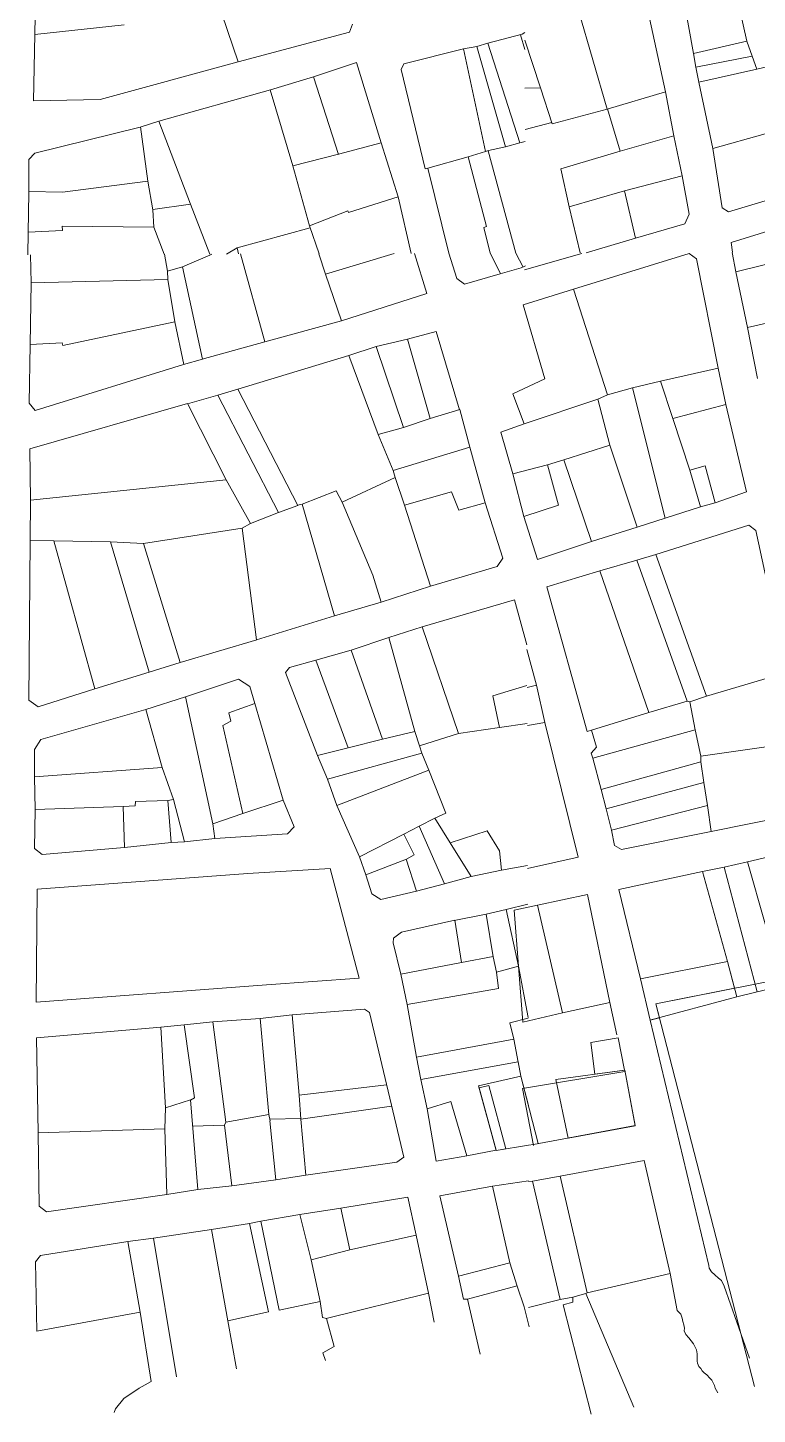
# Model space of a CAD drawing. Header units: millimetres. Extents: x 1956 to 626854, y 2654 to 1330329.
# Drawn here: x 625031 to 625245.2, y 1329413.3 to 1329820.5 of the extents above; entities that cross this region are included whole.
import ezdxf

# ---------------------------------------------------------------- set-up
doc = ezdxf.new("R2010")
doc.units = ezdxf.units.MM
for name, color, linetype in [('-2', 1, 'Continuous'), ('2', 7, 'Continuous'), ('CVL_CUADCON_LIN', 8, 'Continuous'), ('CVL_CUADCON_TIT', 1, 'Continuous')]:
    doc.layers.add(name, color=color, linetype=linetype)

msp = doc.modelspace()

# ---------------------------------------------------------------- linework, layer by layer
at = {"layer": '-2', "color": 1, "lineweight": 0}
for p, q in [((625176.48, 1329750.19), (625174.35, 1329754.33)), ((625169.7, 1329748.24), (625175.86, 1329749.95)), ((625175.86, 1329749.95), (625177.16, 1329750.54)), ((625169.57, 1329615.02), (625177.62, 1329616.21)), ((625170.09, 1329573.14), (625177.76, 1329574.53)), ((625177.8, 1329563.09), (625171.46, 1329561.52)), ((625175.13, 1329544.92), (625171.46, 1329561.52)), ((625175.13, 1329544.92), (625177.92, 1329529.88)), ((625177.92, 1329529.63), (625172.6, 1329528.24)), ((625172.6, 1329528.24), (625173.77, 1329523.49)), ((625173.77, 1329523.49), (625174.99, 1329516.7)), ((625174.99, 1329516.8), (625175.79, 1329512.6)), ((625175.79, 1329512.65), (625180.87, 1329492.81)), ((625172.57, 1329457.77), (625174.76, 1329451)), ((625174.76, 1329451), (625176.77, 1329444.85)), ((625176.77, 1329444.85), (625178.23, 1329439.03))]:
    msp.add_line(p, q, dxfattribs=at)
at = {"layer": '2', "color": 1, "lineweight": 0}
for p, q in [((625083.77, 1329836.92), (625092.76, 1329810.44)), ((625237.73, 1329836.57), (625242.19, 1329816.55)), ((625033.06, 1329818.54), (625033.27, 1329831.44)), ((625212.16, 1329829.7), (625218.28, 1329801.71)), ((625226.46, 1329812.93), (625223.12, 1329831.98)), ((625192.68, 1329825.6), (625201.19, 1329796.61)), ((625059.3, 1329821.33), (625033.06, 1329818.54)), ((625126.4, 1329821.52), (625125.48, 1329819.19)), ((625032.63, 1329799.05), (625033.06, 1329818.54)), ((625125.48, 1329819.19), (625092.76, 1329810.44)), ((625166.08, 1329815.93), (625176.21, 1329818.58)), ((625175.7, 1329818.44), (625176.95, 1329814.06)), ((625176.21, 1329818.58), (625176.93, 1329819.08)), ((625141.46, 1329809.89), (625158.91, 1329814.28)), ((625158.91, 1329814.28), (625162.88, 1329814.98)), ((625158.91, 1329814.28), (625165.45, 1329784.11)), ((625162.88, 1329814.98), (625166.08, 1329815.93)), ((625162.88, 1329814.98), (625171.25, 1329785.5)), ((625166.08, 1329815.93), (625175.47, 1329786.71)), ((625176.94, 1329816.8), (625181.61, 1329802.83)), ((625242.19, 1329816.55), (625226.46, 1329812.93)), ((625242.19, 1329816.55), (625243.68, 1329812.19)), ((625092.76, 1329810.44), (625052.25, 1329799.43)), ((625114.9, 1329806.08), (625127.48, 1329810.25)), ((625127.48, 1329810.25), (625134.75, 1329786.72)), ((625140.64, 1329808.21), (625141.46, 1329809.89)), ((625227.14, 1329808.92), (625226.46, 1329812.93)), ((625227.14, 1329808.92), (625243.68, 1329812.19)), ((625243.68, 1329812.19), (625245.12, 1329808.33)), ((625252.23, 1329809.98), (625245.12, 1329808.33)), ((625102.28, 1329802.28), (625114.9, 1329806.08)), ((625122.28, 1329783.26), (625114.9, 1329806.08)), ((625140.64, 1329808.21), (625147.68, 1329779.05)), ((625228.02, 1329804.5), (625227.14, 1329808.92)), ((625245.12, 1329808.33), (625228.02, 1329804.5)), ((625069.51, 1329793.02), (625102.28, 1329802.28)), ((625102.15, 1329802.24), (625108.8, 1329779.92)), ((625181.6, 1329802.85), (625176.99, 1329802.76)), ((625181.61, 1329802.83), (625185.01, 1329792.32)), ((625201.19, 1329796.61), (625218.28, 1329801.71)), ((625218.28, 1329801.71), (625220.73, 1329788.71)), ((625232.13, 1329784.99), (625228.02, 1329804.5)), ((625052.25, 1329799.43), (625032.63, 1329799.05)), ((625063.96, 1329791.32), (625069.51, 1329793.02)), ((625069.51, 1329793.02), (625078.76, 1329768.67)), ((625184.89, 1329792.69), (625177.03, 1329790.61)), ((625185.01, 1329792.32), (625201.19, 1329796.61)), ((625201.28, 1329796.64), (625204.98, 1329784.22)), ((625033.02, 1329783.67), (625063.96, 1329791.32)), ((625064.08, 1329791.35), (625066.23, 1329775.47)), ((625204.98, 1329784.22), (625220.73, 1329788.71)), ((625220.73, 1329788.71), (625223.17, 1329777.02)), ((625247.55, 1329789.38), (625232.13, 1329784.99)), ((625122.28, 1329783.32), (625134.75, 1329786.72)), ((625134.75, 1329786.72), (625139.72, 1329770.81)), ((625166.31, 1329784.41), (625171.25, 1329785.5)), ((625171.25, 1329785.5), (625175.47, 1329786.71)), ((625175.47, 1329786.71), (625177.04, 1329787.1)), ((625234.95, 1329767.57), (625232.13, 1329784.99)), ((625031.34, 1329781.8), (625031.3, 1329772.06)), ((625031.34, 1329781.8), (625033.02, 1329783.67)), ((625108.8, 1329779.92), (625122.28, 1329783.32)), ((625148.51, 1329779.22), (625160.36, 1329782.6)), ((625160.36, 1329782.6), (625165.45, 1329784.11)), ((625160.36, 1329782.6), (625165.66, 1329762.13)), ((625165.45, 1329784.11), (625166.31, 1329784.41)), ((625166.18, 1329784.36), (625174.32, 1329754.33)), ((625204.98, 1329784.22), (625187.51, 1329779.07)), ((625108.8, 1329779.92), (625113.71, 1329762.29)), ((625147.68, 1329779.05), (625148.51, 1329779.22)), ((625148.51, 1329779.22), (625154.6, 1329754.27)), ((625187.51, 1329779.07), (625189.94, 1329767.94)), ((625206.28, 1329772.63), (625223.17, 1329777.02)), ((625223.17, 1329777.02), (625225.25, 1329765.7)), ((625041.21, 1329772.22), (625031.3, 1329772.41)), ((625066.28, 1329775.42), (625041.21, 1329772.22)), ((625066.23, 1329775.47), (625067.72, 1329767.04)), ((625189.94, 1329767.94), (625206.28, 1329772.63)), ((625206.28, 1329772.63), (625209.49, 1329758.67)), ((625031.3, 1329772.06), (625031.1, 1329760.38)), ((625031.3, 1329772.06), (625031.3, 1329772.06)), ((625078.76, 1329768.67), (625067.72, 1329767.08)), ((625078.76, 1329768.67), (625084.45, 1329754.03)), ((625125.21, 1329766.25), (625139.72, 1329770.81)), ((625139.72, 1329770.81), (625143.63, 1329754.23)), ((625251.44, 1329770.84), (625236.78, 1329766.4)), ((625067.72, 1329767.04), (625067.96, 1329761.96)), ((625113.71, 1329762.29), (625125.01, 1329766.76)), ((625125.01, 1329766.76), (625125.21, 1329766.25)), ((625189.94, 1329767.94), (625193.26, 1329754.39)), ((625225.25, 1329765.7), (625224, 1329762.89)), ((625236.78, 1329766.4), (625234.95, 1329767.57)), ((625031.1, 1329760.38), (625030.97, 1329753.85)), ((625041.22, 1329760.95), (625031.1, 1329760.44)), ((625031.1, 1329760.38), (625031.1, 1329760.38)), ((625067.96, 1329761.96), (625041.12, 1329762.27)), ((625041.12, 1329762.27), (625041.22, 1329760.95)), ((625067.96, 1329761.96), (625071.03, 1329753.98)), ((625113.89, 1329761.76), (625092.49, 1329755.87)), ((625113.71, 1329762.29), (625116.52, 1329754.14)), ((625165.66, 1329762.13), (625164.9, 1329761.83)), ((625164.9, 1329761.83), (625166.8, 1329754.31)), ((625224, 1329762.89), (625209.49, 1329758.67)), ((625237.58, 1329757.46), (625258.63, 1329763.9)), ((625209.49, 1329758.67), (625194.98, 1329754.4)), ((625237.95, 1329754.55), (625237.58, 1329757.46)), ((625031.74, 1329753.85), (625031.99, 1329745.54)), ((625071.12, 1329753.98), (625072.01, 1329749.04)), ((625076.4, 1329750.26), (625084.41, 1329753.69)), ((625084.41, 1329753.69), (625085.06, 1329754.03)), ((625092.49, 1329755.87), (625089.33, 1329754.04)), ((625092.53, 1329755.88), (625092.83, 1329754.06)), ((625100.61, 1329728.24), (625093.48, 1329754.06)), ((625116.44, 1329754.14), (625118.47, 1329748.16)), ((625118.47, 1329748.16), (625138.62, 1329754.21)), ((625148.17, 1329742.44), (625144.54, 1329754.23)), ((625154.62, 1329754.27), (625157.02, 1329746.86)), ((625169.86, 1329748.29), (625166.82, 1329754.31)), ((625176.48, 1329750.2), (625174.35, 1329754.33)), ((625176.9, 1329749.36), (625193.72, 1329754.16)), ((625225.19, 1329754.16), (625191.28, 1329743.74)), ((625227.4, 1329752.65), (625225.19, 1329754.16)), ((625233.78, 1329720.56), (625227.4, 1329752.65)), ((625237.81, 1329754.48), (625238.97, 1329748.81)), ((625262.98, 1329754.7), (625238.97, 1329748.81)), ((625072.01, 1329749.04), (625076.4, 1329750.26)), ((625072.01, 1329749.04), (625072.16, 1329746.6)), ((625076.4, 1329750.26), (625082.28, 1329723.16)), ((625118.47, 1329748.16), (625123.14, 1329734.47)), ((625159.29, 1329745.23), (625169.7, 1329748.25)), ((625169.7, 1329748.25), (625175.86, 1329749.96)), ((625175.86, 1329749.96), (625177.16, 1329750.55)), ((625238.97, 1329748.81), (625242.35, 1329732.49)), ((625031.99, 1329745.54), (625031.67, 1329727.52)), ((625031.99, 1329745.54), (625072.16, 1329746.6)), ((625072.16, 1329746.6), (625074.16, 1329734.18)), ((625157.02, 1329746.86), (625159.29, 1329745.23)), ((625123.14, 1329734.47), (625148.17, 1329742.44)), ((625191.28, 1329743.74), (625176.45, 1329739.15)), ((625201.24, 1329712.65), (625191.28, 1329743.74)), ((625176.45, 1329739.15), (625182.83, 1329717.38)), ((625242.35, 1329732.49), (625272.48, 1329739.37)), ((625041.33, 1329727.22), (625074.16, 1329734.18)), ((625074.16, 1329734.18), (625076.84, 1329721.65)), ((625100.61, 1329728.24), (625123.14, 1329734.47)), ((625242.35, 1329732.49), (625245.26, 1329717.54)), ((625031.67, 1329727.52), (625041.06, 1329727.92)), ((625041.06, 1329727.92), (625041.33, 1329727.22)), ((625082.22, 1329723.16), (625100.61, 1329728.24)), ((625142.52, 1329729.04), (625133.32, 1329726.91)), ((625150.96, 1329731.26), (625142.52, 1329729.04)), ((625142.52, 1329729.04), (625149.17, 1329705.73)), ((625157.81, 1329708.31), (625150.96, 1329731.26)), ((625031.67, 1329727.52), (625031.43, 1329710.22)), ((625125.24, 1329724.29), (625092.63, 1329714.38)), ((625133.32, 1329726.91), (625125.24, 1329724.29)), ((625133.88, 1329701.02), (625125.24, 1329724.29)), ((625133.32, 1329726.91), (625141.3, 1329703.12)), ((625033.11, 1329708.11), (625076.72, 1329721.62)), ((625076.72, 1329721.62), (625082.28, 1329723.16)), ((625216.77, 1329716.67), (625233.78, 1329720.56)), ((625236.01, 1329709.89), (625233.78, 1329720.56)), ((625182.83, 1329717.38), (625173.44, 1329712.98)), ((625208.55, 1329714.74), (625216.77, 1329716.67)), ((625220.42, 1329705.72), (625216.77, 1329716.67)), ((625086.77, 1329712.58), (625077.88, 1329710.1)), ((625092.63, 1329714.38), (625086.77, 1329712.58)), ((625086.77, 1329712.58), (625104.65, 1329678.16)), ((625092.63, 1329714.38), (625110.34, 1329680.22)), ((625173.44, 1329712.98), (625176.72, 1329704.18)), ((625176.72, 1329704.18), (625198.42, 1329711.43)), ((625198.42, 1329711.43), (625201.24, 1329712.65)), ((625201.91, 1329697.95), (625198.42, 1329711.43)), ((625201.24, 1329712.65), (625208.55, 1329714.74)), ((625218.21, 1329676.49), (625208.55, 1329714.74)), ((625031.43, 1329710.22), (625033.11, 1329708.11)), ((625077.93, 1329710.15), (625031.62, 1329696.79)), ((625077.93, 1329710.15), (625089.3, 1329687.7)), ((625149.17, 1329705.73), (625157.86, 1329708.36)), ((625160.79, 1329697.28), (625157.86, 1329708.36)), ((625220.42, 1329705.72), (625236.01, 1329709.89)), ((625242.11, 1329684.26), (625236.01, 1329709.89)), ((625133.88, 1329701.02), (625141.3, 1329703.12)), ((625141.3, 1329703.12), (625149.17, 1329705.73)), ((625176.72, 1329704.18), (625169.91, 1329701.77)), ((625225.4, 1329690.53), (625220.42, 1329705.72)), ((625138.33, 1329690.49), (625133.88, 1329701.02)), ((625169.91, 1329701.77), (625173.43, 1329689.45)), ((625031.62, 1329696.79), (625031.8, 1329681.78)), ((625138.33, 1329690.49), (625160.79, 1329697.28)), ((625165.36, 1329680.95), (625160.79, 1329697.28)), ((625188.4, 1329693.63), (625201.91, 1329697.95)), ((625201.91, 1329697.95), (625209.92, 1329673.85)), ((625173.43, 1329689.45), (625183.6, 1329692.15)), ((625183.6, 1329692.15), (625188.4, 1329693.63)), ((625186.87, 1329680.3), (625183.6, 1329692.15)), ((625196.52, 1329669.64), (625188.4, 1329693.63)), ((625225.4, 1329690.53), (625229.96, 1329691.86)), ((625229.96, 1329691.86), (625232.84, 1329681.03)), ((625089.3, 1329687.7), (625031.8, 1329681.78)), ((625089.3, 1329687.7), (625096.38, 1329674.93)), ((625123.28, 1329681.21), (625138.88, 1329688.46)), ((625138.88, 1329688.46), (625138.33, 1329690.49)), ((625138.88, 1329688.46), (625141.59, 1329680.33)), ((625173.43, 1329689.45), (625176.64, 1329676.99)), ((625228.55, 1329679.8), (625225.4, 1329690.53)), ((625111.61, 1329680.6), (625121.53, 1329684.48)), ((625121.53, 1329684.48), (625123.28, 1329681.21)), ((625141.59, 1329680.33), (625155.38, 1329684.19)), ((625155.38, 1329684.19), (625157.58, 1329678.79)), ((625232.84, 1329681.03), (625242.11, 1329684.26)), ((625031.8, 1329681.78), (625031.7, 1329669.93)), ((625104.65, 1329678.16), (625110.34, 1329680.22)), ((625110.29, 1329680.27), (625111.61, 1329680.6)), ((625111.61, 1329680.6), (625121.11, 1329647.79)), ((625123.28, 1329681.21), (625132.34, 1329659.73)), ((625141.59, 1329680.33), (625149.23, 1329656.48)), ((625157.58, 1329678.79), (625165.36, 1329681)), ((625170.49, 1329664.72), (625165.36, 1329681)), ((625176.64, 1329676.99), (625186.87, 1329680.3)), ((625218.21, 1329676.49), (625228.55, 1329679.8)), ((625228.55, 1329679.8), (625232.84, 1329681.03)), ((625096.38, 1329674.93), (625093.92, 1329673.56)), ((625104.65, 1329678.16), (625096.38, 1329674.93)), ((625176.64, 1329676.99), (625180.66, 1329664.36)), ((625209.92, 1329673.85), (625218.21, 1329676.49)), ((625093.92, 1329673.56), (625065, 1329669.01)), ((625093.92, 1329673.56), (625098.19, 1329640.73)), ((625196.52, 1329669.64), (625209.92, 1329673.85)), ((625242.78, 1329674.44), (625215.41, 1329665.82)), ((625244.78, 1329672.82), (625242.78, 1329674.44)), ((625253.77, 1329631.18), (625244.78, 1329672.82)), ((625031.7, 1329669.93), (625031.3, 1329623.01)), ((625038.66, 1329669.82), (625031.7, 1329669.93)), ((625055.29, 1329669.52), (625038.66, 1329669.82)), ((625038.66, 1329669.82), (625050.64, 1329626.38)), ((625065, 1329669.01), (625055.29, 1329669.52)), ((625055.29, 1329669.52), (625066.59, 1329631.25)), ((625065, 1329669.01), (625075.77, 1329634.09)), ((625180.66, 1329664.36), (625196.52, 1329669.64)), ((625168.82, 1329662.3), (625170.49, 1329664.72)), ((625209.83, 1329664.15), (625198.99, 1329661)), ((625215.41, 1329665.82), (625209.83, 1329664.15)), ((625224.62, 1329622.75), (625209.83, 1329664.15)), ((625230.29, 1329624.21), (625215.41, 1329665.82)), ((625132.34, 1329659.73), (625134.8, 1329651.8)), ((625149.23, 1329656.48), (625168.82, 1329662.3)), ((625198.99, 1329661), (625183.44, 1329656.27)), ((625213.37, 1329619.46), (625198.99, 1329661)), ((625134.8, 1329651.8), (625149.23, 1329656.48)), ((625183.44, 1329656.27), (625195.26, 1329613.86)), ((625121.11, 1329647.79), (625134.8, 1329651.8)), ((625173.94, 1329652.49), (625146.8, 1329644.53)), ((625177.54, 1329639.25), (625173.94, 1329652.49)), ((625098.19, 1329640.73), (625121.11, 1329647.79)), ((625146.8, 1329644.53), (625137.06, 1329641.42)), ((625146.8, 1329644.53), (625157.51, 1329613.24)), ((625075.77, 1329634.09), (625098.24, 1329640.78)), ((625137.06, 1329641.42), (625125.95, 1329637.72)), ((625137.06, 1329641.42), (625144.68, 1329613.82)), ((625066.59, 1329631.25), (625075.77, 1329634.09)), ((625115.59, 1329634.75), (625107.86, 1329632.65)), ((625125.95, 1329637.72), (625115.59, 1329634.75)), ((625115.59, 1329634.75), (625125.11, 1329609.08)), ((625125.95, 1329637.72), (625135.17, 1329611.58)), ((625180.38, 1329627.42), (625177.59, 1329637.89)), ((625050.64, 1329626.38), (625066.59, 1329631.25)), ((625107.86, 1329632.65), (625106.67, 1329631.15)), ((625106.67, 1329631.15), (625116.11, 1329606.8)), ((625230.29, 1329624.21), (625253.77, 1329631.18)), ((625034.08, 1329621.03), (625050.64, 1329626.38)), ((625092.91, 1329629.17), (625077.32, 1329624)), ((625096.25, 1329627.05), (625092.91, 1329629.17)), ((625097.63, 1329622.05), (625096.25, 1329627.05)), ((625167.59, 1329624.29), (625177.58, 1329627.3)), ((625177.62, 1329626.71), (625180.38, 1329627.42)), ((625182.81, 1329616.44), (625180.38, 1329627.42)), ((625031.3, 1329623.01), (625034.08, 1329621.03)), ((625077.32, 1329624), (625065.66, 1329620.29)), ((625077.32, 1329624), (625085.34, 1329586.73)), ((625097.63, 1329622.05), (625090.02, 1329619.29)), ((625106.03, 1329593.63), (625097.63, 1329622.05)), ((625169.57, 1329615.03), (625167.59, 1329624.29)), ((625224.62, 1329622.75), (625213.37, 1329619.46)), ((625225.38, 1329622.58), (625224.62, 1329622.75)), ((625225.38, 1329622.58), (625230.29, 1329624.21)), ((625227, 1329614.37), (625225.38, 1329622.58)), ((625065.66, 1329620.29), (625034.85, 1329611.48)), ((625065.66, 1329620.29), (625070.45, 1329603.25)), ((625090.02, 1329619.29), (625090.63, 1329616.86)), ((625213.37, 1329619.46), (625196.59, 1329614.19)), ((625090.63, 1329616.86), (625088.32, 1329615.64)), ((625088.32, 1329615.64), (625094.12, 1329589.71)), ((625144.68, 1329613.82), (625135.17, 1329611.58)), ((625144.68, 1329613.82), (625146.05, 1329609.63)), ((625157.51, 1329613.24), (625169.57, 1329615.03)), ((625169.57, 1329615.03), (625177.62, 1329616.22)), ((625177.71, 1329615.63), (625182.81, 1329616.44)), ((625192.65, 1329576.91), (625182.81, 1329616.44)), ((625195.26, 1329613.86), (625196.59, 1329614.19)), ((625196.59, 1329614.19), (625197.97, 1329609.24)), ((625196.94, 1329606), (625227, 1329614.37)), ((625228.62, 1329606.61), (625227, 1329614.37)), ((625034.85, 1329611.48), (625032.93, 1329608.59)), ((625135.17, 1329611.58), (625125.11, 1329609.08)), ((625157.51, 1329613.24), (625146.05, 1329609.63)), ((625146.05, 1329609.63), (625146.7, 1329607.46)), ((625228.62, 1329606.61), (625258.09, 1329610.82)), ((625032.93, 1329608.59), (625032.95, 1329600.5)), ((625125.11, 1329609.08), (625116.11, 1329606.8)), ((625116.11, 1329606.8), (625119, 1329599.84)), ((625146.7, 1329607.46), (625119, 1329599.84)), ((625146.7, 1329607.46), (625148.75, 1329602.47)), ((625197.97, 1329609.24), (625196.41, 1329607.49)), ((625196.41, 1329607.49), (625196.94, 1329606)), ((625196.94, 1329606), (625199.35, 1329596.76)), ((625228.69, 1329604.88), (625228.62, 1329606.61)), ((625070.45, 1329603.25), (625032.95, 1329600.5)), ((625070.45, 1329603.25), (625073.8, 1329593.91)), ((625148.75, 1329602.47), (625121.72, 1329592.07)), ((625148.75, 1329602.47), (625153.8, 1329589.82)), ((625199.35, 1329596.76), (625228.69, 1329604.88)), ((625229.54, 1329598.87), (625228.69, 1329604.88)), ((625032.95, 1329600.5), (625033.16, 1329590.89)), ((625119, 1329599.84), (625121.72, 1329592.07)), ((625200.81, 1329591.09), (625229.54, 1329598.87)), ((625230.57, 1329592.09), (625229.54, 1329598.87)), ((625062.64, 1329593.31), (625062.56, 1329592.04)), ((625072.08, 1329593.61), (625062.64, 1329593.31)), ((625073.8, 1329593.91), (625072.08, 1329593.61)), ((625072.08, 1329593.61), (625073.11, 1329581.27)), ((625073.8, 1329593.91), (625077.02, 1329581.41)), ((625094.12, 1329589.71), (625106.03, 1329593.63)), ((625109.24, 1329585.82), (625106.03, 1329593.63)), ((625199.35, 1329596.76), (625200.81, 1329591.09)), ((625033.16, 1329590.89), (625032.95, 1329579.49)), ((625059.01, 1329591.81), (625033.16, 1329590.89)), ((625062.56, 1329592.04), (625059.01, 1329591.81)), ((625059.01, 1329591.81), (625059.42, 1329579.81)), ((625085.34, 1329586.73), (625094.12, 1329589.71)), ((625121.72, 1329592.07), (625128.41, 1329577.01)), ((625153.8, 1329589.82), (625150.58, 1329588.38)), ((625200.81, 1329591.09), (625202.41, 1329584.86)), ((625202.41, 1329584.86), (625230.57, 1329592.09)), ((625231.64, 1329584.44), (625230.57, 1329592.09)), ((625231.64, 1329584.44), (625260.33, 1329590.24)), ((625085.34, 1329586.73), (625085.89, 1329582.41)), ((625107.26, 1329583.74), (625109.24, 1329585.82)), ((625145.95, 1329586.04), (625141.38, 1329583.7)), ((625150.58, 1329588.38), (625145.95, 1329586.04)), ((625145.95, 1329586.04), (625153.34, 1329569.12)), ((625150.58, 1329588.38), (625155.01, 1329581.1)), ((625059.42, 1329579.81), (625073.11, 1329581.27)), ((625073.11, 1329581.27), (625077.02, 1329581.41)), ((625077.02, 1329581.41), (625085.89, 1329582.41)), ((625085.89, 1329582.41), (625107.26, 1329583.74)), ((625141.38, 1329583.7), (625128.41, 1329577.01)), ((625141.38, 1329583.7), (625144.51, 1329577.62)), ((625155.01, 1329581.1), (625165.87, 1329584.69)), ((625155.01, 1329581.1), (625161.23, 1329571.27)), ((625165.87, 1329584.69), (625169.51, 1329578.77)), ((625202.41, 1329584.86), (625203.34, 1329580.37)), ((625205.4, 1329579.16), (625231.64, 1329584.44)), ((625032.95, 1329579.49), (625035.18, 1329577.76)), ((625035.18, 1329577.76), (625059.42, 1329579.81)), ((625128.41, 1329577.01), (625130.3, 1329571.77)), ((625144.51, 1329577.62), (625142.2, 1329576.3)), ((625169.51, 1329578.77), (625170.09, 1329573.14)), ((625177.74, 1329573.59), (625192.65, 1329576.91)), ((625203.34, 1329580.37), (625205.4, 1329579.16)), ((625242.34, 1329575.55), (625248.67, 1329577)), ((625119.83, 1329573.58), (625095.62, 1329572.09)), ((625128.3, 1329541.45), (625119.83, 1329573.58)), ((625142.2, 1329576.3), (625130.3, 1329571.77)), ((625142.15, 1329576.3), (625145.15, 1329566.96)), ((625161.23, 1329571.27), (625170.09, 1329573.14)), ((625170.09, 1329573.14), (625177.76, 1329574.53)), ((625229.12, 1329572.7), (625235.55, 1329574)), ((625235.55, 1329574), (625242.34, 1329575.55)), ((625245.2, 1329537.42), (625235.55, 1329574)), ((625252.7, 1329539.16), (625242.34, 1329575.55)), ((625095.62, 1329572.09), (625033.72, 1329567.55)), ((625130.3, 1329571.77), (625132.05, 1329566.16)), ((625145.15, 1329566.96), (625153.34, 1329569.12)), ((625153.34, 1329569.12), (625161.23, 1329571.27)), ((625204.61, 1329567.48), (625229.12, 1329572.7)), ((625236.48, 1329546.33), (625229.12, 1329572.7)), ((625033.72, 1329567.55), (625033.43, 1329534.37)), ((625132.05, 1329566.16), (625134.63, 1329564.54)), ((625134.63, 1329564.54), (625145.15, 1329566.96)), ((625195.38, 1329565.93), (625180.73, 1329562.86)), ((625201.97, 1329534.25), (625195.38, 1329565.93)), ((625210.9, 1329541.24), (625204.61, 1329567.48)), ((625171.52, 1329561.54), (625165.59, 1329560.18)), ((625177.8, 1329563.1), (625171.46, 1329561.53)), ((625175.13, 1329544.93), (625171.46, 1329561.53)), ((625180.73, 1329562.86), (625173.79, 1329561.42)), ((625173.79, 1329561.42), (625176.39, 1329528.49)), ((625188.03, 1329531.26), (625180.73, 1329562.86)), ((625156.38, 1329558.4), (625140.74, 1329554.91)), ((625165.59, 1329560.18), (625156.24, 1329558.37)), ((625156.38, 1329558.4), (625158.33, 1329546.04)), ((625167.65, 1329547.67), (625165.59, 1329560.18)), ((625138.44, 1329553.18), (625138.32, 1329551.81)), ((625140.74, 1329554.91), (625138.44, 1329553.18)), ((625138.32, 1329551.81), (625140.55, 1329542.6)), ((625158.33, 1329546.04), (625140.55, 1329542.6)), ((625158.33, 1329546.04), (625167.64, 1329547.73)), ((625167.65, 1329547.67), (625168.61, 1329543.21)), ((625168.61, 1329543.21), (625175.13, 1329544.93)), ((625175.13, 1329544.93), (625177.92, 1329529.89)), ((625236.48, 1329546.33), (625210.9, 1329541.24)), ((625239.27, 1329535.91), (625236.48, 1329546.33)), ((625101.1, 1329539.49), (625128.3, 1329541.45)), ((625140.55, 1329542.6), (625142.43, 1329533.64)), ((625168.61, 1329543.21), (625169.23, 1329538.35)), ((625213.81, 1329529.04), (625210.9, 1329541.24)), ((625215.48, 1329533.91), (625262.51, 1329543.22)), ((625033.43, 1329534.37), (625101.11, 1329539.44)), ((625169.23, 1329538.35), (625142.43, 1329533.64)), ((625245.2, 1329537.42), (625239.27, 1329535.91)), ((625252.7, 1329539.16), (625245.2, 1329537.42)), ((625129.87, 1329532.33), (625108.67, 1329530.6)), ((625131.37, 1329531.29), (625129.87, 1329532.33)), ((625142.43, 1329533.64), (625145.16, 1329518.19)), ((625188.03, 1329531.26), (625201.97, 1329534.25)), ((625204.02, 1329524.76), (625201.97, 1329534.25)), ((625239.27, 1329535.91), (625213.71, 1329529.04)), ((625244.43, 1329421.46), (625215.48, 1329533.91)), ((625085.38, 1329528.57), (625076.92, 1329527.73)), ((625099.19, 1329529.58), (625085.38, 1329528.57)), ((625085.38, 1329528.57), (625089.17, 1329499.15)), ((625108.67, 1329530.6), (625099.19, 1329529.58)), ((625099.19, 1329529.58), (625101.83, 1329501.4)), ((625108.67, 1329530.6), (625110.65, 1329507.09)), ((625141.39, 1329488.82), (625131.37, 1329531.29)), ((625177.92, 1329529.64), (625172.6, 1329528.25)), ((625172.6, 1329528.25), (625173.77, 1329523.5)), ((625176.39, 1329528.49), (625188.03, 1329531.26)), ((625230.99, 1329457.04), (625213.81, 1329529.04)), ((625070.02, 1329527.02), (625033.55, 1329523.85)), ((625076.92, 1329527.73), (625070.02, 1329527.02)), ((625070.02, 1329527.02), (625071.45, 1329503.34)), ((625076.92, 1329527.73), (625079.98, 1329506.22)), ((625033.55, 1329523.85), (625034, 1329496.02)), ((625173.77, 1329523.5), (625145.16, 1329518.19)), ((625173.77, 1329523.5), (625174.99, 1329516.71)), ((625145.16, 1329518.19), (625146.47, 1329511.61)), ((625174.99, 1329516.81), (625146.47, 1329511.61)), ((625174.99, 1329516.81), (625175.79, 1329512.61)), ((625175.79, 1329512.66), (625163.4, 1329509.75)), ((625175.79, 1329512.66), (625178, 1329504.01)), ((625206.35, 1329514.04), (625176.3, 1329508.98)), ((625209.37, 1329498.12), (625206.29, 1329514.34)), ((625110.65, 1329507.09), (625136.38, 1329510.06)), ((625146.47, 1329511.61), (625148.24, 1329503.06)), ((625163.4, 1329509.75), (625168.54, 1329490.84)), ((625176.3, 1329508.98), (625179.53, 1329492.24)), ((625078.77, 1329505.64), (625071.45, 1329503.34)), ((625079.98, 1329506.22), (625078.77, 1329505.59)), ((625078.77, 1329505.64), (625080.97, 1329479.33)), ((625110.65, 1329507.09), (625111.16, 1329499.98)), ((625111.16, 1329499.98), (625137.85, 1329503.79)), ((625148.24, 1329503.06), (625155.26, 1329505.14)), ((625155.26, 1329505.14), (625159.93, 1329489.28)), ((625071.45, 1329503.34), (625071.23, 1329497.18)), ((625101.83, 1329501.4), (625089.17, 1329499.15)), ((625101.83, 1329501.4), (625102.13, 1329499.48)), ((625102.05, 1329499.98), (625111.15, 1329500.22)), ((625102.12, 1329499.53), (625103.87, 1329482.16)), ((625111.16, 1329499.98), (625112.64, 1329483.52)), ((625148.24, 1329503.06), (625150.96, 1329487.71)), ((625071.23, 1329497.18), (625034, 1329496.02)), ((625034, 1329496.02), (625034.32, 1329474.41)), ((625071.23, 1329497.18), (625071.85, 1329477.91)), ((625088.79, 1329498.22), (625079.41, 1329497.94)), ((625089.17, 1329499.15), (625088.79, 1329498.22)), ((625088.79, 1329498.22), (625090.95, 1329480.41)), ((625179.47, 1329492.55), (625209.37, 1329498.12)), ((625168.54, 1329490.84), (625178.04, 1329492.32)), ((625178.04, 1329492.32), (625179.47, 1329492.55)), ((625112.64, 1329483.52), (625139.38, 1329487.41)), ((625139.38, 1329487.41), (625141.39, 1329488.82)), ((625150.96, 1329487.71), (625159.93, 1329489.28)), ((625159.93, 1329489.28), (625168.54, 1329490.89)), ((625212.03, 1329487.85), (625187.33, 1329483.25)), ((625219.66, 1329454.67), (625212.03, 1329487.85)), ((625103.87, 1329482.16), (625112.64, 1329483.52)), ((625187.33, 1329483.25), (625179.17, 1329481.83)), ((625195.3, 1329448.99), (625187.33, 1329483.25)), ((625071.8, 1329477.91), (625080.97, 1329479.33)), ((625080.92, 1329479.33), (625090.95, 1329480.46)), ((625090.95, 1329480.41), (625103.87, 1329482.16)), ((625167.5, 1329480.34), (625152.05, 1329477.47)), ((625178.08, 1329481.9), (625167.5, 1329480.34)), ((625167.5, 1329480.34), (625172.57, 1329457.78)), ((625179.17, 1329481.83), (625178, 1329481.7)), ((625187.38, 1329447.01), (625179.17, 1329481.83)), ((625036.49, 1329472.83), (625071.85, 1329477.91)), ((625142.61, 1329477.1), (625122.96, 1329473.88)), ((625145.03, 1329465.91), (625142.61, 1329477.1)), ((625152.05, 1329477.47), (625157.45, 1329453.94)), ((625034.32, 1329474.41), (625036.49, 1329472.83)), ((625110.9, 1329471.99), (625099.46, 1329470.06)), ((625122.96, 1329473.88), (625110.9, 1329471.99)), ((625114.18, 1329458.69), (625110.9, 1329471.99)), ((625122.96, 1329473.88), (625125.55, 1329461.63)), ((625084.98, 1329467.56), (625067.91, 1329465.06)), ((625096.12, 1329469.38), (625084.98, 1329467.56)), ((625084.98, 1329467.56), (625089.75, 1329440.77)), ((625099.46, 1329470.06), (625096.12, 1329469.38)), ((625096.12, 1329469.38), (625101.7, 1329443.47)), ((625099.46, 1329470.06), (625104.79, 1329443.95)), ((625060.36, 1329464.03), (625034.74, 1329459.92)), ((625067.91, 1329465.06), (625060.36, 1329464.03)), ((625060.36, 1329464.03), (625063.97, 1329443.31)), ((625067.91, 1329465.06), (625074.71, 1329424.38)), ((625125.55, 1329461.63), (625145.03, 1329465.91)), ((625148.66, 1329448.89), (625145.03, 1329465.91)), ((625034.74, 1329459.92), (625033.25, 1329458.1)), ((625125.55, 1329461.63), (625114.18, 1329458.69)), ((625033.25, 1329458.1), (625033.64, 1329437.71)), ((625116.83, 1329446.5), (625114.18, 1329458.69)), ((625172.57, 1329457.78), (625157.45, 1329453.94)), ((625172.57, 1329457.78), (625174.76, 1329451.01)), ((625231.13, 1329456.23), (625230.99, 1329457.04)), ((625231.82, 1329455.2), (625231.13, 1329456.23)), ((625232.72, 1329454.27), (625231.82, 1329455.2)), ((625157.45, 1329453.94), (625158.98, 1329447.11)), ((625174.75, 1329451.02), (625160.09, 1329447.13)), ((625174.76, 1329451.01), (625176.77, 1329444.85)), ((625219.66, 1329454.67), (625195.3, 1329448.99)), ((625221.73, 1329443.86), (625219.66, 1329454.67)), ((625233.82, 1329453.28), (625232.72, 1329454.27)), ((625234.72, 1329452.6), (625233.82, 1329453.28)), ((625235.55, 1329450.96), (625234.72, 1329452.6)), ((625242.91, 1329429.78), (625235.55, 1329450.96)), ((625118.65, 1329441.5), (625148.66, 1329448.89)), ((625150.36, 1329440.43), (625148.66, 1329448.89)), ((625158.98, 1329447.11), (625160.09, 1329447.13)), ((625160.09, 1329447.13), (625163.86, 1329431.03)), ((625187.38, 1329447.01), (625178.03, 1329444.65)), ((625191.05, 1329447.75), (625187.38, 1329447.01)), ((625191.02, 1329446.28), (625191.05, 1329447.75)), ((625194.84, 1329448.85), (625191.05, 1329447.75)), ((625195.3, 1329448.99), (625194.84, 1329448.85)), ((625194.84, 1329448.85), (625209.02, 1329415.44)), ((625063.97, 1329443.31), (625033.64, 1329437.71)), ((625063.97, 1329443.31), (625067.26, 1329422.94)), ((625101.7, 1329443.47), (625089.75, 1329440.77)), ((625104.79, 1329443.95), (625116.83, 1329446.5)), ((625116.83, 1329446.5), (625117.55, 1329441.78)), ((625176.77, 1329444.85), (625178.23, 1329439.04)), ((625188.21, 1329445.52), (625191.02, 1329446.28)), ((625196.42, 1329413.34), (625188.21, 1329445.52)), ((625222.73, 1329442.77), (625221.73, 1329443.86)), ((625223.16, 1329441.54), (625222.73, 1329442.77)), ((625089.75, 1329440.77), (625092.25, 1329426.69)), ((625117.55, 1329441.78), (625118.67, 1329441.5)), ((625118.67, 1329441.5), (625120.94, 1329433.21)), ((625223.4, 1329440.62), (625223.16, 1329441.54)), ((625223.63, 1329439.65), (625223.4, 1329440.62)), ((625223.82, 1329438.58), (625223.63, 1329439.65)), ((625223.75, 1329437.87), (625223.82, 1329438.58)), ((625224.29, 1329436.74), (625223.75, 1329437.87)), ((625225.08, 1329435.81), (625224.29, 1329436.74)), ((625226.47, 1329434.01), (625225.08, 1329435.81)), ((625120.94, 1329433.21), (625117.68, 1329431.36)), ((625117.68, 1329431.36), (625118.39, 1329429.14)), ((625227.4, 1329432.31), (625226.47, 1329434.01)), ((625227.58, 1329431.14), (625227.4, 1329432.31)), ((625227.56, 1329429.97), (625227.58, 1329431.14)), ((625227.54, 1329428.9), (625227.56, 1329429.97)), ((625227.68, 1329428.39), (625227.54, 1329428.9)), ((625228.07, 1329427.42), (625227.68, 1329428.39)), ((625228.62, 1329426.8), (625228.07, 1329427.42)), ((625229.06, 1329426.13), (625228.62, 1329426.8)), ((625067.26, 1329422.94), (625063.69, 1329421.04)), ((625229.61, 1329425.51), (625229.06, 1329426.13)), ((625230.41, 1329424.88), (625229.61, 1329425.51)), ((625231.3, 1329423.95), (625230.41, 1329424.88)), ((625231.85, 1329423.33), (625231.3, 1329423.95)), ((625232.24, 1329422.61), (625231.85, 1329423.33)), ((625232.63, 1329421.84), (625232.24, 1329422.61)), ((625063.69, 1329421.04), (625059.19, 1329417.94)), ((625232.82, 1329421.03), (625232.63, 1329421.84)), ((625233.66, 1329419.64), (625232.82, 1329421.03)), ((625056.76, 1329414.94), (625056.33, 1329413.88)), ((625059.19, 1329417.94), (625056.76, 1329414.94))]:
    msp.add_line(p, q, dxfattribs=at)
at = {"layer": 'CVL_CUADCON_LIN', "color": 1, "lineweight": 0, "ltscale": 0.5}
for p, q in [((625186.08, 1329511.66), (625206.3, 1329514.36)), ((625206.3, 1329514.36), (625209.4, 1329498.06)), ((625163.54, 1329509.22), (625166.36, 1329509.89)), ((625163.54, 1329509.22), (625166.36, 1329509.89)), ((625168.53, 1329490.89), (625163.54, 1329509.22)), ((625168.54, 1329490.84), (625163.54, 1329509.22)), ((625166.36, 1329509.89), (625171.4, 1329491.29)), ((625189.73, 1329494.39), (625186.08, 1329511.66)), ((625209.37, 1329498.12), (625189.71, 1329494.45)), ((625209.4, 1329498.06), (625189.73, 1329494.39)), ((625171.4, 1329491.29), (625168.54, 1329490.84))]:
    msp.add_line(p, q, dxfattribs=at)
at = {"layer": 'CVL_CUADCON_TIT', "color": 1, "lineweight": 0, "ltscale": 0.5}
for p, q in [((625236.48, 1329546.33), (625210.9, 1329541.24)), ((625238.58, 1329538.48), (625236.48, 1329546.33)), ((625210.9, 1329541.24), (625213.81, 1329529.06)), ((625215.48, 1329533.91), (625238.58, 1329538.48)), ((625216.54, 1329529.8), (625215.48, 1329533.91)), ((625213.81, 1329529.06), (625216.54, 1329529.8)), ((625196.31, 1329522.51), (625204.34, 1329523.88)), ((625197.53, 1329513.26), (625196.31, 1329522.51)), ((625204.34, 1329523.88), (625206.26, 1329514.42)), ((625206.26, 1329514.42), (625197.53, 1329513.26))]:
    msp.add_line(p, q, dxfattribs=at)

doc.saveas('drawing.dxf')
